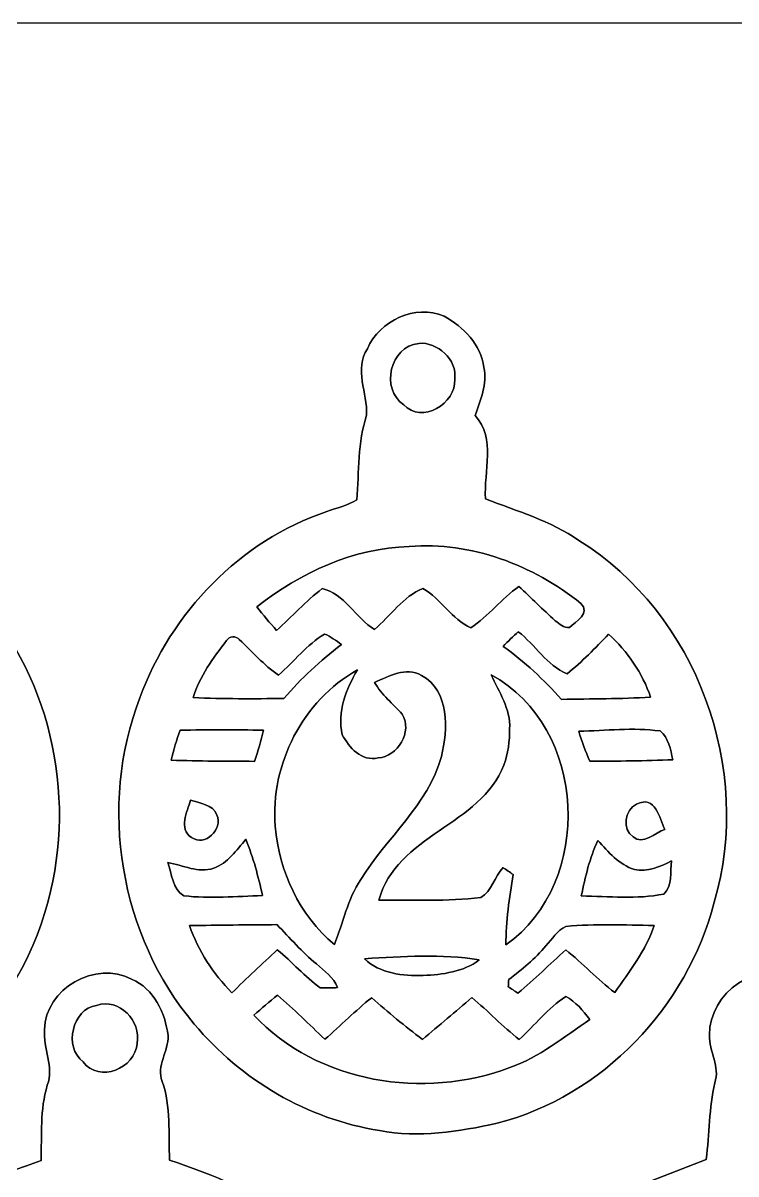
# Model space of a CAD drawing. Header units: centimetres. Extents: x -16.8 to 16.8, y -16.7 to 16.7.
# Drawn here: x -5.4 to 3.49, y 2.31 to 16.67 of the extents above; entities that cross this region are included whole.
import ezdxf

# ---------------------------------------------------------------- set-up
doc = ezdxf.new("R2010")
doc.units = ezdxf.units.CM
doc.header["$MEASUREMENT"] = 0
doc.layers.add('Layer 1', color=7, linetype='Continuous')

msp = doc.modelspace()

# ---------------------------------------------------------------- linework, layer by layer
at = {"layer": 'Layer 1', "color": 7}
for points, knots in [([(-16.77458, 16.66875), (-16.77458, 16.66875), (16.77458, 16.66875), (16.77458, 16.66875), (16.77458, 16.66875), (16.77458, 16.66875), (16.77458, -16.66875), (16.77458, -16.66875), (16.77458, -16.66875), (16.77458, -16.66875), (-16.77458, -16.66875), (-16.77458, -16.66875), (-16.77458, -16.66875), (-16.77458, -16.66875), (-16.77458, 16.66875), (-16.77458, 16.66875), (-16.77458, 16.66875), (-16.77458, 16.66875), (-16.77458, 16.66875), (-16.77458, 16.66875)], [0, 0, 0, 0, 0.16666667, 0.16666667, 0.16666667, 0.16666667, 0.33333333, 0.33333333, 0.33333333, 0.33333333, 0.5, 0.5, 0.5, 0.5, 0.66666667, 0.66666667, 0.66666667, 0.66666667, 1, 1, 1, 1]), ([(-9.46997, 12.50174), (-9.58956, 12.22657), (-9.32815, 11.92354), (-9.46644, 11.65437), (-9.46644, 11.65437), (-9.60473, 11.35839), (-9.52218, 11.01831), (-9.54864, 10.70434), (-9.54864, 10.70434), (-10.10885, 10.5156), (-10.68458, 10.30111), (-11.11885, 9.88342), (-11.11885, 9.88342), (-12.03149, 9.09955), (-12.57723, 7.89164), (-12.50633, 6.68443), (-12.50633, 6.68443), (-12.50562, 5.72594), (-12.12991, 4.77802), (-11.48997, 4.06753), (-11.48997, 4.06753), (-10.67576, 3.14607), (-9.38283, 2.6356), (-8.16116, 2.86491), (-8.16116, 2.86491), (-6.63787, 3.07763), (-5.38692, 4.35434), (-5.05813, 5.83494), (-5.05813, 5.83494), (-4.73322, 7.1942), (-5.1241, 8.72278), (-6.14433, 9.69539), (-6.14433, 9.69539), (-6.62305, 10.1981), (-7.26158, 10.50502), (-7.91563, 10.70857), (-7.91563, 10.70857), (-7.94597, 11.06064), (-7.82638, 11.48009), (-8.0839, 11.76796), (-8.0839, 11.76796), (-8.00629, 11.96305), (-7.91986, 12.16942), (-7.97454, 12.38462), (-7.97454, 12.38462), (-8.02428, 12.75503), (-8.37953, 13.08982), (-8.76547, 13.03479), (-8.76547, 13.03479), (-9.09038, 13.05384), (-9.3726, 12.79737), (-9.46997, 12.50174), (-9.46997, 12.50174), (-9.46997, 12.50174), (-9.46997, 12.50174), (-9.46997, 12.50174)], [0, 0, 0, 0, 0.06666667, 0.06666667, 0.06666667, 0.06666667, 0.13333333, 0.13333333, 0.13333333, 0.13333333, 0.2, 0.2, 0.2, 0.2, 0.26666667, 0.26666667, 0.26666667, 0.26666667, 0.33333333, 0.33333333, 0.33333333, 0.33333333, 0.4, 0.4, 0.4, 0.4, 0.46666667, 0.46666667, 0.46666667, 0.46666667, 0.53333333, 0.53333333, 0.53333333, 0.53333333, 0.6, 0.6, 0.6, 0.6, 0.66666667, 0.66666667, 0.66666667, 0.66666667, 0.73333333, 0.73333333, 0.73333333, 0.73333333, 0.8, 0.8, 0.8, 0.8, 0.86666667, 0.86666667, 0.86666667, 0.86666667, 1, 1, 1, 1]), ([(-1.10455, 12.6051), (-1.27212, 12.35322), (-1.10173, 12.05195), (-1.11337, 11.77713), (-1.11337, 11.77713), (-1.22661, 11.43706), (-1.20685, 11.07334), (-1.23578, 10.72056), (-1.23578, 10.72056), (-1.35114, 10.64966), (-1.48555, 10.62108), (-1.61114, 10.57416), (-1.61114, 10.57416), (-2.69169, 10.21115), (-3.55388, 9.31157), (-3.9437, 8.24865), (-3.9437, 8.24865), (-4.46193, 6.90069), (-4.19664, 5.28461), (-3.2639, 4.17971), (-3.2639, 4.17971), (-2.68111, 3.48403), (-1.85279, 2.99014), (-0.95179, 2.85256), (-0.95179, 2.85256), (-0.46496, 2.75484), (0.03669, 2.83916), (0.51541, 2.94217), (0.51541, 2.94217), (1.82986, 3.28224), (2.88713, 4.39173), (3.22263, 5.69948), (3.22263, 5.69948), (3.7144, 7.35436), (3.00849, 9.29887), (1.53564, 10.21397), (1.53564, 10.21397), (1.18145, 10.4588), (0.76553, 10.57839), (0.36901, 10.73221), (0.36901, 10.73221), (0.34713, 11.07581), (0.50236, 11.48644), (0.23989, 11.77149), (0.23989, 11.77149), (0.30762, 11.96164), (0.39299, 12.1666), (0.34854, 12.37086), (0.34854, 12.37086), (0.31538, 12.65626), (0.09349, 12.87956), (-0.14781, 13.01009), (-0.14781, 13.01009), (-0.50588, 13.16919), (-0.95109, 12.95224), (-1.10455, 12.6051), (-1.10455, 12.6051), (-1.10455, 12.6051), (-1.10455, 12.6051), (-1.10455, 12.6051)], [0, 0, 0, 0, 0.0625, 0.0625, 0.0625, 0.0625, 0.125, 0.125, 0.125, 0.125, 0.1875, 0.1875, 0.1875, 0.1875, 0.25, 0.25, 0.25, 0.25, 0.3125, 0.3125, 0.3125, 0.3125, 0.375, 0.375, 0.375, 0.375, 0.4375, 0.4375, 0.4375, 0.4375, 0.5, 0.5, 0.5, 0.5, 0.5625, 0.5625, 0.5625, 0.5625, 0.625, 0.625, 0.625, 0.625, 0.6875, 0.6875, 0.6875, 0.6875, 0.75, 0.75, 0.75, 0.75, 0.8125, 0.8125, 0.8125, 0.8125, 0.875, 0.875, 0.875, 0.875, 1, 1, 1, 1]), ([(-0.4639, 12.67178), (-0.23178, 12.69294), (0.02152, 12.46964), (-0.01446, 12.22234), (-0.01446, 12.22234), (0.00776, 11.92424), (-0.42757, 11.66001), (-0.65088, 11.90731), (-0.65088, 11.90731), (-0.94544, 12.10592), (-0.82303, 12.63368), (-0.4639, 12.67178)], [0, 0, 0, 0, 0.25, 0.25, 0.25, 0.25, 0.5, 0.5, 0.5, 0.5, 1, 1, 1, 1]), ([(-2.48356, 9.38565), (-1.93675, 9.80969), (-1.28411, 10.12049), (-0.58138, 10.13777), (-0.58138, 10.13777), (0.19368, 10.19986), (0.96167, 9.90671), (1.56104, 9.42728), (1.56104, 9.42728), (1.68557, 9.31122), (1.50001, 9.19903), (1.41711, 9.12777), (1.41711, 9.12777), (1.34585, 9.11437), (1.29222, 9.17363), (1.24072, 9.21173), (1.24072, 9.21173), (1.08444, 9.34932), (0.94015, 9.49925), (0.78634, 9.63895), (0.78634, 9.63895), (0.57044, 9.48514), (0.40464, 9.271), (0.18697, 9.12177), (0.18697, 9.12177), (-0.05221, 9.23184), (-0.18556, 9.48372), (-0.41134, 9.61355), (-0.41134, 9.61355), (-0.6604, 9.51724), (-0.81633, 9.26924), (-1.016, 9.10167), (-1.016, 9.10167), (-1.24883, 9.24631), (-1.39136, 9.55357), (-1.66934, 9.61249), (-1.66934, 9.61249), (-1.87325, 9.4555), (-2.04541, 9.26218), (-2.23696, 9.09073), (-2.23696, 9.09073), (-2.32128, 9.18774), (-2.4063, 9.28335), (-2.48356, 9.38565)], [0, 0, 0, 0, 0.08333333, 0.08333333, 0.08333333, 0.08333333, 0.16666667, 0.16666667, 0.16666667, 0.16666667, 0.25, 0.25, 0.25, 0.25, 0.33333333, 0.33333333, 0.33333333, 0.33333333, 0.41666667, 0.41666667, 0.41666667, 0.41666667, 0.5, 0.5, 0.5, 0.5, 0.58333333, 0.58333333, 0.58333333, 0.58333333, 0.66666667, 0.66666667, 0.66666667, 0.66666667, 0.75, 0.75, 0.75, 0.75, 0.83333333, 0.83333333, 0.83333333, 0.83333333, 1, 1, 1, 1]), ([(-2.21368, 8.53369), (-2.01789, 8.69879), (-1.85949, 8.91434), (-1.63795, 9.04628), (-1.63795, 9.04628), (-1.55998, 9.01665), (-1.49543, 8.96232), (-1.42804, 8.91434), (-1.42804, 8.91434), (-1.68769, 8.71255), (-1.93358, 8.49383), (-2.1463, 8.2423), (-2.1463, 8.2423), (-2.52342, 8.23666), (-2.90089, 8.2363), (-3.27766, 8.25288), (-3.27766, 8.25288), (-3.1937, 8.51676), (-3.0293, 8.74854), (-2.86032, 8.96408), (-2.86032, 8.96408), (-2.82363, 9.02229), (-2.74779, 9.02617), (-2.70193, 8.97608), (-2.70193, 8.97608), (-2.54071, 8.82721), (-2.39642, 8.65858), (-2.21368, 8.53369)], [0, 0, 0, 0, 0.125, 0.125, 0.125, 0.125, 0.25, 0.25, 0.25, 0.25, 0.375, 0.375, 0.375, 0.375, 0.5, 0.5, 0.5, 0.5, 0.625, 0.625, 0.625, 0.625, 0.75, 0.75, 0.75, 0.75, 1, 1, 1, 1]), ([(0.58984, 8.89141), (0.64982, 8.95562), (0.71367, 9.01629), (0.77893, 9.07486), (0.77893, 9.07486), (0.98884, 8.91258), (1.13594, 8.65258), (1.38712, 8.55098), (1.38712, 8.55098), (1.5748, 8.69844), (1.74025, 8.87201), (1.90606, 9.04346), (1.90606, 9.04346), (2.13995, 8.83038), (2.32904, 8.55733), (2.42993, 8.25641), (2.42993, 8.25641), (2.05916, 8.23877), (1.68839, 8.2356), (1.31798, 8.23101), (1.31798, 8.23101), (1.09855, 8.47584), (0.85725, 8.70021), (0.58984, 8.89141)], [0, 0, 0, 0, 0.14285714, 0.14285714, 0.14285714, 0.14285714, 0.28571429, 0.28571429, 0.28571429, 0.28571429, 0.42857143, 0.42857143, 0.42857143, 0.42857143, 0.57142857, 0.57142857, 0.57142857, 0.57142857, 0.71428571, 0.71428571, 0.71428571, 0.71428571, 1, 1, 1, 1]), ([(-1.22837, 8.5979), (-1.37019, 8.35695), (-1.48308, 8.07473), (-1.41781, 7.78933), (-1.41781, 7.78933), (-1.33209, 7.62811), (-1.17757, 7.45525), (-0.97049, 7.49935), (-0.97049, 7.49935), (-0.7239, 7.51769), (-0.53869, 7.82743), (-0.66816, 8.0451), (-0.66816, 8.0451), (-0.78599, 8.17598), (-0.92745, 8.2871), (-1.01494, 8.44303), (-1.01494, 8.44303), (-0.83432, 8.51676), (-0.62301, 8.64306), (-0.42898, 8.53052), (-0.42898, 8.53052), (-0.07303, 8.33226), (-0.10231, 7.85848), (-0.17886, 7.5184), (-0.17886, 7.5184), (-0.3489, 6.91056), (-0.86607, 6.50416), (-1.18604, 5.98241), (-1.18604, 5.98241), (-1.35184, 5.73687), (-1.40547, 5.4423), (-1.51624, 5.17313), (-1.51624, 5.17313), (-1.95404, 5.53861), (-2.20733, 6.08365), (-2.25284, 6.64774), (-2.25284, 6.64774), (-2.31563, 7.42068), (-1.90994, 8.21866), (-1.22837, 8.5979)], [0, 0, 0, 0, 0.09090909, 0.09090909, 0.09090909, 0.09090909, 0.18181818, 0.18181818, 0.18181818, 0.18181818, 0.27272727, 0.27272727, 0.27272727, 0.27272727, 0.36363636, 0.36363636, 0.36363636, 0.36363636, 0.45454545, 0.45454545, 0.45454545, 0.45454545, 0.54545455, 0.54545455, 0.54545455, 0.54545455, 0.63636364, 0.63636364, 0.63636364, 0.63636364, 0.72727273, 0.72727273, 0.72727273, 0.72727273, 0.81818182, 0.81818182, 0.81818182, 0.81818182, 1, 1, 1, 1]), ([(0.44097, 8.53757), (1.64112, 7.88529), (1.72791, 5.95136), (0.62477, 5.16643), (0.62477, 5.16643), (0.62195, 5.46171), (0.66851, 5.75416), (0.71614, 6.04485), (0.71614, 6.04485), (0.67345, 6.07413), (0.63041, 6.10376), (0.58843, 6.13304), (0.58843, 6.13304), (0.48507, 6.01698), (0.44909, 5.84059), (0.3115, 5.7591), (0.3115, 5.7591), (-0.10866, 5.709), (-0.53587, 5.72841), (-0.9592, 5.72735), (-0.9592, 5.72735), (-0.74613, 6.53344), (0.30692, 6.65939), (0.60043, 7.41116), (0.60043, 7.41116), (0.6477, 7.5565), (0.67486, 7.71137), (0.67098, 7.86447), (0.67098, 7.86447), (0.68545, 8.11389), (0.53587, 8.31991), (0.44097, 8.53757)], [0, 0, 0, 0, 0.11111111, 0.11111111, 0.11111111, 0.11111111, 0.22222222, 0.22222222, 0.22222222, 0.22222222, 0.33333333, 0.33333333, 0.33333333, 0.33333333, 0.44444444, 0.44444444, 0.44444444, 0.44444444, 0.55555556, 0.55555556, 0.55555556, 0.55555556, 0.66666667, 0.66666667, 0.66666667, 0.66666667, 0.77777778, 0.77777778, 0.77777778, 0.77777778, 1, 1, 1, 1]), ([(-3.43923, 7.84789), (-3.09351, 7.84966), (-2.74743, 7.85072), (-2.40136, 7.84719), (-2.40136, 7.84719), (-2.43064, 7.7156), (-2.46627, 7.58507), (-2.51248, 7.45772), (-2.51248, 7.45772), (-2.85856, 7.46054), (-3.20463, 7.45808), (-3.55036, 7.47254), (-3.55036, 7.47254), (-3.52425, 7.6006), (-3.48439, 7.72548), (-3.43923, 7.84789)], [0, 0, 0, 0, 0.2, 0.2, 0.2, 0.2, 0.4, 0.4, 0.4, 0.4, 0.6, 0.6, 0.6, 0.6, 1, 1, 1, 1]), ([(1.53247, 7.83308), (1.86937, 7.83943), (2.21192, 7.88176), (2.54706, 7.83661), (2.54706, 7.83661), (2.65818, 7.753), (2.67476, 7.60271), (2.70792, 7.47748), (2.70792, 7.47748), (2.36255, 7.46301), (2.01683, 7.46054), (1.67111, 7.45949), (1.67111, 7.45949), (1.61925, 7.5819), (1.57162, 7.70608), (1.53247, 7.83308)], [0, 0, 0, 0, 0.2, 0.2, 0.2, 0.2, 0.4, 0.4, 0.4, 0.4, 0.6, 0.6, 0.6, 0.6, 1, 1, 1, 1]), ([(2.2539, 6.92221), (2.49449, 7.04497), (2.54035, 6.7437), (2.60703, 6.60647), (2.60703, 6.60647), (2.48497, 6.57437), (2.33539, 6.40397), (2.21086, 6.51404), (2.21086, 6.51404), (2.07292, 6.61141), (2.10502, 6.85165), (2.2539, 6.92221)], [0, 0, 0, 0, 0.25, 0.25, 0.25, 0.25, 0.5, 0.5, 0.5, 0.5, 1, 1, 1, 1]), ([(-3.30976, 6.97442), (-3.20181, 6.93561), (-3.02824, 6.91974), (-2.98062, 6.78815), (-2.98062, 6.78815), (-2.90266, 6.61423), (-3.13196, 6.38316), (-3.29812, 6.50875), (-3.29812, 6.50875), (-3.46534, 6.61599), (-3.35139, 6.82625), (-3.30976, 6.97442)], [0, 0, 0, 0, 0.25, 0.25, 0.25, 0.25, 0.5, 0.5, 0.5, 0.5, 1, 1, 1, 1]), ([(-3.02119, 6.12528), (-2.8448, 6.18666), (-2.7372, 6.35), (-2.62043, 6.48511), (-2.62043, 6.48511), (-2.52765, 6.25863), (-2.46556, 6.02086), (-2.41229, 5.78203), (-2.41229, 5.78203), (-2.73897, 5.77497), (-3.06952, 5.74181), (-3.39443, 5.78062), (-3.39443, 5.78062), (-3.53907, 5.85964), (-3.54154, 6.05614), (-3.5941, 6.19548), (-3.5941, 6.19548), (-3.40501, 6.16373), (-3.21275, 6.05578), (-3.02119, 6.12528)], [0, 0, 0, 0, 0.16666667, 0.16666667, 0.16666667, 0.16666667, 0.33333333, 0.33333333, 0.33333333, 0.33333333, 0.5, 0.5, 0.5, 0.5, 0.66666667, 0.66666667, 0.66666667, 0.66666667, 1, 1, 1, 1]), ([(1.56527, 5.77815), (1.61502, 6.01416), (1.66829, 6.25263), (1.7713, 6.47206), (1.7713, 6.47206), (1.899, 6.32566), (2.03764, 6.17185), (2.22709, 6.10658), (2.22709, 6.10658), (2.39148, 6.07413), (2.54706, 6.14398), (2.68993, 6.21489), (2.68993, 6.21489), (2.66947, 6.08542), (2.70581, 5.89809), (2.59397, 5.80178), (2.59397, 5.80178), (2.25778, 5.73334), (1.90676, 5.77427), (1.56527, 5.77815)], [0, 0, 0, 0, 0.16666667, 0.16666667, 0.16666667, 0.16666667, 0.33333333, 0.33333333, 0.33333333, 0.33333333, 0.5, 0.5, 0.5, 0.5, 0.66666667, 0.66666667, 0.66666667, 0.66666667, 1, 1, 1, 1]), ([(-3.32317, 5.40773), (-2.96051, 5.41514), (-2.59715, 5.41655), (-2.23414, 5.42043), (-2.23414, 5.42043), (-2.07045, 5.25568), (-1.92052, 5.07647), (-1.73884, 4.93042), (-1.73884, 4.93042), (-1.6383, 4.84611), (-1.52506, 4.7625), (-1.47743, 4.63409), (-1.47743, 4.63409), (-1.53106, 4.63303), (-1.63865, 4.63127), (-1.69228, 4.63021), (-1.69228, 4.63021), (-1.88454, 4.77344), (-2.04435, 4.95335), (-2.22779, 5.10681), (-2.22779, 5.10681), (-2.4197, 4.93113), (-2.60703, 4.75015), (-2.79506, 4.57024), (-2.79506, 4.57024), (-3.02613, 4.80836), (-3.21592, 5.09235), (-3.32317, 5.40773)], [0, 0, 0, 0, 0.125, 0.125, 0.125, 0.125, 0.25, 0.25, 0.25, 0.25, 0.375, 0.375, 0.375, 0.375, 0.5, 0.5, 0.5, 0.5, 0.625, 0.625, 0.625, 0.625, 0.75, 0.75, 0.75, 0.75, 1, 1, 1, 1]), ([(1.37266, 5.3975), (1.73849, 5.43384), (2.10679, 5.41549), (2.47368, 5.41055), (2.47368, 5.41055), (2.37067, 5.10011), (2.16782, 4.83764), (1.98296, 4.57235), (1.98296, 4.57235), (1.76565, 4.73463), (1.58538, 4.93924), (1.3716, 5.1054), (1.3716, 5.1054), (1.17263, 4.92548), (0.97896, 4.73957), (0.7747, 4.5653), (0.7747, 4.5653), (0.73448, 4.59211), (0.69391, 4.61892), (0.65405, 4.64538), (0.65405, 4.64538), (0.65511, 4.6676), (0.65758, 4.71205), (0.65899, 4.73428), (0.65899, 4.73428), (0.82479, 4.86163), (0.98989, 4.99251), (1.12254, 5.15549), (1.12254, 5.15549), (1.20121, 5.24016), (1.26436, 5.34811), (1.37266, 5.3975)], [0, 0, 0, 0, 0.11111111, 0.11111111, 0.11111111, 0.11111111, 0.22222222, 0.22222222, 0.22222222, 0.22222222, 0.33333333, 0.33333333, 0.33333333, 0.33333333, 0.44444444, 0.44444444, 0.44444444, 0.44444444, 0.55555556, 0.55555556, 0.55555556, 0.55555556, 0.66666667, 0.66666667, 0.66666667, 0.66666667, 0.77777778, 0.77777778, 0.77777778, 0.77777778, 1, 1, 1, 1]), ([(-1.13947, 4.99463), (-0.66358, 5.0232), (-0.18098, 5.05919), (0.2921, 4.98016), (0.2921, 4.98016), (0.09419, 4.83023), (-0.16651, 4.79743), (-0.40675, 4.78543), (-0.40675, 4.78543), (-0.66111, 4.77943), (-0.94791, 4.80977), (-1.13947, 4.99463)], [0, 0, 0, 0, 0.25, 0.25, 0.25, 0.25, 0.5, 0.5, 0.5, 0.5, 1, 1, 1, 1]), ([(-5.1308, 4.11021), (-5.15549, 3.8795), (-5.00839, 3.64278), (-5.09764, 3.41736), (-5.09764, 3.41736), (-5.19042, 3.11397), (-5.16396, 2.79224), (-5.1756, 2.47932), (-5.1756, 2.47932), (-5.4169, 2.37949), (-5.67231, 2.31563), (-5.90868, 2.2031), (-5.90868, 2.2031), (-7.31943, 1.56245), (-8.22607, 0.00529), (-8.15834, -1.53353), (-8.15834, -1.53353), (-8.14317, -2.78941), (-7.50746, -4.02661), (-6.47488, -4.74662), (-6.47488, -4.74662), (-5.36822, -5.55731), (-3.78531, -5.64444), (-2.60103, -4.94841), (-2.60103, -4.94841), (-1.16769, -4.17618), (-0.37148, -2.43699), (-0.63359, -0.84349), (-0.63359, -0.84349), (-0.75212, 0.14499), (-1.28094, 1.06221), (-2.04047, 1.69792), (-2.04047, 1.69792), (-2.47544, 2.08809), (-3.0286, 2.29835), (-3.57258, 2.48391), (-3.57258, 2.48391), (-3.58704, 2.81023), (-3.55247, 3.15066), (-3.66324, 3.46393), (-3.66324, 3.46393), (-3.74333, 3.65619), (-3.58211, 3.84246), (-3.58987, 4.03613), (-3.58987, 4.03613), (-3.6262, 4.32082), (-3.76696, 4.62139), (-4.04566, 4.73922), (-4.04566, 4.73922), (-4.49086, 4.97769), (-5.12692, 4.62598), (-5.1308, 4.11021), (-5.1308, 4.11021), (-5.1308, 4.11021), (-5.1308, 4.11021), (-5.1308, 4.11021)], [0, 0, 0, 0, 0.06666667, 0.06666667, 0.06666667, 0.06666667, 0.13333333, 0.13333333, 0.13333333, 0.13333333, 0.2, 0.2, 0.2, 0.2, 0.26666667, 0.26666667, 0.26666667, 0.26666667, 0.33333333, 0.33333333, 0.33333333, 0.33333333, 0.4, 0.4, 0.4, 0.4, 0.46666667, 0.46666667, 0.46666667, 0.46666667, 0.53333333, 0.53333333, 0.53333333, 0.53333333, 0.6, 0.6, 0.6, 0.6, 0.66666667, 0.66666667, 0.66666667, 0.66666667, 0.73333333, 0.73333333, 0.73333333, 0.73333333, 0.8, 0.8, 0.8, 0.8, 0.86666667, 0.86666667, 0.86666667, 0.86666667, 1, 1, 1, 1]), ([(3.16512, 4.04072), (3.15701, 3.83963), (3.30129, 3.64525), (3.23039, 3.44558), (3.23039, 3.44558), (3.15383, 3.13337), (3.17041, 2.80741), (3.12103, 2.49132), (3.12103, 2.49132), (2.72838, 2.32728), (2.30787, 2.21051), (1.95897, 1.95651), (1.95897, 1.95651), (1.26471, 1.52118), (0.74189, 0.84349), (0.44132, 0.08573), (0.44132, 0.08573), (-0.00917, -1.03082), (0.08079, -2.34809), (0.65511, -3.40325), (0.65511, -3.40325), (1.23578, -4.49897), (2.37807, -5.28955), (3.61738, -5.40738), (3.61738, -5.40738), (4.22134, -5.44901), (4.83588, -5.35305), (5.3915, -5.11034), (5.3915, -5.11034), (6.74123, -4.52155), (7.67574, -3.10868), (7.72019, -1.64148), (7.72019, -1.64148), (7.80979, -0.21555), (7.09507, 1.23896), (5.8741, 1.99355), (5.8741, 1.99355), (5.52803, 2.21933), (5.13397, 2.34774), (4.74768, 2.48532), (4.74768, 2.48532), (4.71487, 2.83563), (4.84646, 3.25896), (4.58717, 3.54436), (4.58717, 3.54436), (4.82071, 3.95323), (4.71382, 4.54942), (4.25768, 4.75474), (4.25768, 4.75474), (3.76767, 4.99498), (3.15666, 4.57518), (3.16512, 4.04072), (3.16512, 4.04072), (3.16512, 4.04072), (3.16512, 4.04072), (3.16512, 4.04072)], [0, 0, 0, 0, 0.06666667, 0.06666667, 0.06666667, 0.06666667, 0.13333333, 0.13333333, 0.13333333, 0.13333333, 0.2, 0.2, 0.2, 0.2, 0.26666667, 0.26666667, 0.26666667, 0.26666667, 0.33333333, 0.33333333, 0.33333333, 0.33333333, 0.4, 0.4, 0.4, 0.4, 0.46666667, 0.46666667, 0.46666667, 0.46666667, 0.53333333, 0.53333333, 0.53333333, 0.53333333, 0.6, 0.6, 0.6, 0.6, 0.66666667, 0.66666667, 0.66666667, 0.66666667, 0.73333333, 0.73333333, 0.73333333, 0.73333333, 0.8, 0.8, 0.8, 0.8, 0.86666667, 0.86666667, 0.86666667, 0.86666667, 1, 1, 1, 1]), ([(-4.4831, 4.4136), (-4.19841, 4.51167), (-3.92148, 4.21746), (-3.97792, 3.93806), (-3.97792, 3.93806), (-3.99803, 3.62761), (-4.45064, 3.43817), (-4.65102, 3.70981), (-4.65102, 3.70981), (-4.89514, 3.89326), (-4.78684, 4.36739), (-4.4831, 4.4136)], [0, 0, 0, 0, 0.25, 0.25, 0.25, 0.25, 0.5, 0.5, 0.5, 0.5, 1, 1, 1, 1]), ([(-2.22709, 4.5406), (-2.02212, 4.36633), (-1.82986, 4.17795), (-1.63654, 3.99027), (-1.63654, 3.99027), (-1.43545, 4.15678), (-1.25554, 4.34799), (-1.04987, 4.50921), (-1.04987, 4.50921), (-0.84561, 4.32788), (-0.63571, 4.15184), (-0.41557, 3.98886), (-0.41557, 3.98886), (-0.21026, 4.16243), (-0.00459, 4.33529), (0.19967, 4.50991), (0.19967, 4.50991), (0.40217, 4.34269), (0.58279, 4.14973), (0.79022, 3.9878), (0.79022, 3.9878), (0.98354, 4.16525), (1.149, 4.37903), (1.37089, 4.52296), (1.37089, 4.52296), (1.49684, 4.46123), (1.58574, 4.34552), (1.67181, 4.23757), (1.67181, 4.23757), (1.35255, 4.01814), (1.04175, 3.76943), (0.67345, 3.63608), (0.67345, 3.63608), (-0.39582, 3.23321), (-1.72579, 3.4417), (-2.5213, 4.29225), (-2.5213, 4.29225), (-2.42323, 4.37515), (-2.32481, 4.4577), (-2.22709, 4.5406)], [0, 0, 0, 0, 0.09090909, 0.09090909, 0.09090909, 0.09090909, 0.18181818, 0.18181818, 0.18181818, 0.18181818, 0.27272727, 0.27272727, 0.27272727, 0.27272727, 0.36363636, 0.36363636, 0.36363636, 0.36363636, 0.45454545, 0.45454545, 0.45454545, 0.45454545, 0.54545455, 0.54545455, 0.54545455, 0.54545455, 0.63636364, 0.63636364, 0.63636364, 0.63636364, 0.72727273, 0.72727273, 0.72727273, 0.72727273, 0.81818182, 0.81818182, 0.81818182, 0.81818182, 1, 1, 1, 1])]:
    msp.add_open_spline(points, degree=3, knots=knots, dxfattribs=at)
at = {"layer": 'Layer 1', "color": 250}
for points, knots in [([(-9.46997, 12.50174), (-9.3726, 12.79737), (-9.09038, 13.05384), (-8.76547, 13.03479), (-8.76547, 13.03479), (-8.37953, 13.08982), (-8.02428, 12.75503), (-7.97454, 12.38462), (-7.97454, 12.38462), (-7.91986, 12.16942), (-8.00629, 11.96305), (-8.0839, 11.76796), (-8.0839, 11.76796), (-7.82638, 11.48009), (-7.94597, 11.06064), (-7.91563, 10.70857), (-7.91563, 10.70857), (-7.26158, 10.50502), (-6.62305, 10.1981), (-6.14433, 9.69539), (-6.14433, 9.69539), (-5.1241, 8.72278), (-4.73322, 7.1942), (-5.05813, 5.83494), (-5.05813, 5.83494), (-5.38692, 4.35434), (-6.63787, 3.07763), (-8.16116, 2.86491), (-8.16116, 2.86491), (-9.38283, 2.6356), (-10.67576, 3.14607), (-11.48997, 4.06753), (-11.48997, 4.06753), (-12.12991, 4.77802), (-12.50562, 5.72594), (-12.50633, 6.68443), (-12.50633, 6.68443), (-12.57723, 7.89164), (-12.03149, 9.09955), (-11.11885, 9.88342), (-11.11885, 9.88342), (-10.68458, 10.30111), (-10.10885, 10.5156), (-9.54864, 10.70434), (-9.54864, 10.70434), (-9.52218, 11.01831), (-9.60473, 11.35839), (-9.46644, 11.65437), (-9.46644, 11.65437), (-9.32815, 11.92354), (-9.58956, 12.22657), (-9.46997, 12.50174), (-9.46997, 12.50174), (-9.46997, 12.50174), (-9.46997, 12.50174), (-9.46997, 12.50174)], [0, 0, 0, 0, 0.06666667, 0.06666667, 0.06666667, 0.06666667, 0.13333333, 0.13333333, 0.13333333, 0.13333333, 0.2, 0.2, 0.2, 0.2, 0.26666667, 0.26666667, 0.26666667, 0.26666667, 0.33333333, 0.33333333, 0.33333333, 0.33333333, 0.4, 0.4, 0.4, 0.4, 0.46666667, 0.46666667, 0.46666667, 0.46666667, 0.53333333, 0.53333333, 0.53333333, 0.53333333, 0.6, 0.6, 0.6, 0.6, 0.66666667, 0.66666667, 0.66666667, 0.66666667, 0.73333333, 0.73333333, 0.73333333, 0.73333333, 0.8, 0.8, 0.8, 0.8, 0.86666667, 0.86666667, 0.86666667, 0.86666667, 1, 1, 1, 1]), ([(-1.10455, 12.6051), (-0.95109, 12.95224), (-0.50588, 13.16919), (-0.14781, 13.01009), (-0.14781, 13.01009), (0.09349, 12.87956), (0.31538, 12.65626), (0.34854, 12.37086), (0.34854, 12.37086), (0.39299, 12.1666), (0.30762, 11.96164), (0.23989, 11.77149), (0.23989, 11.77149), (0.50236, 11.48644), (0.34713, 11.07581), (0.36901, 10.73221), (0.36901, 10.73221), (0.76553, 10.57839), (1.18145, 10.4588), (1.53564, 10.21397), (1.53564, 10.21397), (3.00849, 9.29887), (3.7144, 7.35436), (3.22263, 5.69948), (3.22263, 5.69948), (2.88713, 4.39173), (1.82986, 3.28224), (0.51541, 2.94217), (0.51541, 2.94217), (0.03669, 2.83916), (-0.46496, 2.75484), (-0.95179, 2.85256), (-0.95179, 2.85256), (-1.85279, 2.99014), (-2.68111, 3.48403), (-3.2639, 4.17971), (-3.2639, 4.17971), (-4.19664, 5.28461), (-4.46193, 6.90069), (-3.9437, 8.24865), (-3.9437, 8.24865), (-3.55388, 9.31157), (-2.69169, 10.21115), (-1.61114, 10.57416), (-1.61114, 10.57416), (-1.48555, 10.62108), (-1.35114, 10.64966), (-1.23578, 10.72056), (-1.23578, 10.72056), (-1.20685, 11.07334), (-1.22661, 11.43706), (-1.11337, 11.77713), (-1.11337, 11.77713), (-1.10173, 12.05195), (-1.27212, 12.35322), (-1.10455, 12.6051), (-1.10455, 12.6051), (-1.10455, 12.6051), (-1.10455, 12.6051), (-1.10455, 12.6051)], [0, 0, 0, 0, 0.0625, 0.0625, 0.0625, 0.0625, 0.125, 0.125, 0.125, 0.125, 0.1875, 0.1875, 0.1875, 0.1875, 0.25, 0.25, 0.25, 0.25, 0.3125, 0.3125, 0.3125, 0.3125, 0.375, 0.375, 0.375, 0.375, 0.4375, 0.4375, 0.4375, 0.4375, 0.5, 0.5, 0.5, 0.5, 0.5625, 0.5625, 0.5625, 0.5625, 0.625, 0.625, 0.625, 0.625, 0.6875, 0.6875, 0.6875, 0.6875, 0.75, 0.75, 0.75, 0.75, 0.8125, 0.8125, 0.8125, 0.8125, 0.875, 0.875, 0.875, 0.875, 1, 1, 1, 1]), ([(-0.4639, 12.67178), (-0.82303, 12.63368), (-0.94544, 12.10592), (-0.65088, 11.90731), (-0.65088, 11.90731), (-0.42757, 11.66001), (0.00776, 11.92424), (-0.01446, 12.22234), (-0.01446, 12.22234), (0.02152, 12.46964), (-0.23178, 12.69294), (-0.4639, 12.67178), (-0.4639, 12.67178), (-0.4639, 12.67178), (-0.4639, 12.67178), (-0.4639, 12.67178)], [0, 0, 0, 0, 0.2, 0.2, 0.2, 0.2, 0.4, 0.4, 0.4, 0.4, 0.6, 0.6, 0.6, 0.6, 1, 1, 1, 1]), ([(-2.48356, 9.38565), (-2.4063, 9.28335), (-2.32128, 9.18774), (-2.23696, 9.09073), (-2.23696, 9.09073), (-2.04541, 9.26218), (-1.87325, 9.4555), (-1.66934, 9.61249), (-1.66934, 9.61249), (-1.39136, 9.55357), (-1.24883, 9.24631), (-1.016, 9.10167), (-1.016, 9.10167), (-0.81633, 9.26924), (-0.6604, 9.51724), (-0.41134, 9.61355), (-0.41134, 9.61355), (-0.18556, 9.48372), (-0.05221, 9.23184), (0.18697, 9.12177), (0.18697, 9.12177), (0.40464, 9.271), (0.57044, 9.48514), (0.78634, 9.63895), (0.78634, 9.63895), (0.94015, 9.49925), (1.08444, 9.34932), (1.24072, 9.21173), (1.24072, 9.21173), (1.29222, 9.17363), (1.34585, 9.11437), (1.41711, 9.12777), (1.41711, 9.12777), (1.50001, 9.19903), (1.68557, 9.31122), (1.56104, 9.42728), (1.56104, 9.42728), (0.96167, 9.90671), (0.19368, 10.19986), (-0.58138, 10.13777), (-0.58138, 10.13777), (-1.28411, 10.12049), (-1.93675, 9.80969), (-2.48356, 9.38565), (-2.48356, 9.38565), (-2.48356, 9.38565), (-2.48356, 9.38565), (-2.48356, 9.38565)], [0, 0, 0, 0, 0.07692308, 0.07692308, 0.07692308, 0.07692308, 0.15384615, 0.15384615, 0.15384615, 0.15384615, 0.23076923, 0.23076923, 0.23076923, 0.23076923, 0.30769231, 0.30769231, 0.30769231, 0.30769231, 0.38461538, 0.38461538, 0.38461538, 0.38461538, 0.46153846, 0.46153846, 0.46153846, 0.46153846, 0.53846154, 0.53846154, 0.53846154, 0.53846154, 0.61538462, 0.61538462, 0.61538462, 0.61538462, 0.69230769, 0.69230769, 0.69230769, 0.69230769, 0.76923077, 0.76923077, 0.76923077, 0.76923077, 0.84615385, 0.84615385, 0.84615385, 0.84615385, 1, 1, 1, 1]), ([(-2.21368, 8.53369), (-2.39642, 8.65858), (-2.54071, 8.82721), (-2.70193, 8.97608), (-2.70193, 8.97608), (-2.74779, 9.02617), (-2.82363, 9.02229), (-2.86032, 8.96408), (-2.86032, 8.96408), (-3.0293, 8.74854), (-3.1937, 8.51676), (-3.27766, 8.25288), (-3.27766, 8.25288), (-2.90089, 8.2363), (-2.52342, 8.23666), (-2.1463, 8.2423), (-2.1463, 8.2423), (-1.93358, 8.49383), (-1.68769, 8.71255), (-1.42804, 8.91434), (-1.42804, 8.91434), (-1.49543, 8.96232), (-1.55998, 9.01665), (-1.63795, 9.04628), (-1.63795, 9.04628), (-1.85949, 8.91434), (-2.01789, 8.69879), (-2.21368, 8.53369), (-2.21368, 8.53369), (-2.21368, 8.53369), (-2.21368, 8.53369), (-2.21368, 8.53369)], [0, 0, 0, 0, 0.11111111, 0.11111111, 0.11111111, 0.11111111, 0.22222222, 0.22222222, 0.22222222, 0.22222222, 0.33333333, 0.33333333, 0.33333333, 0.33333333, 0.44444444, 0.44444444, 0.44444444, 0.44444444, 0.55555556, 0.55555556, 0.55555556, 0.55555556, 0.66666667, 0.66666667, 0.66666667, 0.66666667, 0.77777778, 0.77777778, 0.77777778, 0.77777778, 1, 1, 1, 1]), ([(0.58984, 8.89141), (0.85725, 8.70021), (1.09855, 8.47584), (1.31798, 8.23101), (1.31798, 8.23101), (1.68839, 8.2356), (2.05916, 8.23877), (2.42993, 8.25641), (2.42993, 8.25641), (2.32904, 8.55733), (2.13995, 8.83038), (1.90606, 9.04346), (1.90606, 9.04346), (1.74025, 8.87201), (1.5748, 8.69844), (1.38712, 8.55098), (1.38712, 8.55098), (1.13594, 8.65258), (0.98884, 8.91258), (0.77893, 9.07486), (0.77893, 9.07486), (0.71367, 9.01629), (0.64982, 8.95562), (0.58984, 8.89141), (0.58984, 8.89141), (0.58984, 8.89141), (0.58984, 8.89141), (0.58984, 8.89141)], [0, 0, 0, 0, 0.125, 0.125, 0.125, 0.125, 0.25, 0.25, 0.25, 0.25, 0.375, 0.375, 0.375, 0.375, 0.5, 0.5, 0.5, 0.5, 0.625, 0.625, 0.625, 0.625, 0.75, 0.75, 0.75, 0.75, 1, 1, 1, 1]), ([(-1.22837, 8.5979), (-1.90994, 8.21866), (-2.31563, 7.42068), (-2.25284, 6.64774), (-2.25284, 6.64774), (-2.20733, 6.08365), (-1.95404, 5.53861), (-1.51624, 5.17313), (-1.51624, 5.17313), (-1.40547, 5.4423), (-1.35184, 5.73687), (-1.18604, 5.98241), (-1.18604, 5.98241), (-0.86607, 6.50416), (-0.3489, 6.91056), (-0.17886, 7.5184), (-0.17886, 7.5184), (-0.10231, 7.85848), (-0.07303, 8.33226), (-0.42898, 8.53052), (-0.42898, 8.53052), (-0.62301, 8.64306), (-0.83432, 8.51676), (-1.01494, 8.44303), (-1.01494, 8.44303), (-0.92745, 8.2871), (-0.78599, 8.17598), (-0.66816, 8.0451), (-0.66816, 8.0451), (-0.53869, 7.82743), (-0.7239, 7.51769), (-0.97049, 7.49935), (-0.97049, 7.49935), (-1.17757, 7.45525), (-1.33209, 7.62811), (-1.41781, 7.78933), (-1.41781, 7.78933), (-1.48308, 8.07473), (-1.37019, 8.35695), (-1.22837, 8.5979), (-1.22837, 8.5979), (-1.22837, 8.5979), (-1.22837, 8.5979), (-1.22837, 8.5979)], [0, 0, 0, 0, 0.08333333, 0.08333333, 0.08333333, 0.08333333, 0.16666667, 0.16666667, 0.16666667, 0.16666667, 0.25, 0.25, 0.25, 0.25, 0.33333333, 0.33333333, 0.33333333, 0.33333333, 0.41666667, 0.41666667, 0.41666667, 0.41666667, 0.5, 0.5, 0.5, 0.5, 0.58333333, 0.58333333, 0.58333333, 0.58333333, 0.66666667, 0.66666667, 0.66666667, 0.66666667, 0.75, 0.75, 0.75, 0.75, 0.83333333, 0.83333333, 0.83333333, 0.83333333, 1, 1, 1, 1]), ([(0.44097, 8.53757), (0.53587, 8.31991), (0.68545, 8.11389), (0.67098, 7.86447), (0.67098, 7.86447), (0.67486, 7.71137), (0.6477, 7.5565), (0.60043, 7.41116), (0.60043, 7.41116), (0.30692, 6.65939), (-0.74613, 6.53344), (-0.9592, 5.72735), (-0.9592, 5.72735), (-0.53587, 5.72841), (-0.10866, 5.709), (0.3115, 5.7591), (0.3115, 5.7591), (0.44909, 5.84059), (0.48507, 6.01698), (0.58843, 6.13304), (0.58843, 6.13304), (0.63041, 6.10376), (0.67345, 6.07413), (0.71614, 6.04485), (0.71614, 6.04485), (0.66851, 5.75416), (0.62195, 5.46171), (0.62477, 5.16643), (0.62477, 5.16643), (1.72791, 5.95136), (1.64112, 7.88529), (0.44097, 8.53757), (0.44097, 8.53757), (0.44097, 8.53757), (0.44097, 8.53757), (0.44097, 8.53757)], [0, 0, 0, 0, 0.1, 0.1, 0.1, 0.1, 0.2, 0.2, 0.2, 0.2, 0.3, 0.3, 0.3, 0.3, 0.4, 0.4, 0.4, 0.4, 0.5, 0.5, 0.5, 0.5, 0.6, 0.6, 0.6, 0.6, 0.7, 0.7, 0.7, 0.7, 0.8, 0.8, 0.8, 0.8, 1, 1, 1, 1]), ([(-3.43923, 7.84789), (-3.48439, 7.72548), (-3.52425, 7.6006), (-3.55036, 7.47254), (-3.55036, 7.47254), (-3.20463, 7.45808), (-2.85856, 7.46054), (-2.51248, 7.45772), (-2.51248, 7.45772), (-2.46627, 7.58507), (-2.43064, 7.7156), (-2.40136, 7.84719), (-2.40136, 7.84719), (-2.74743, 7.85072), (-3.09351, 7.84966), (-3.43923, 7.84789), (-3.43923, 7.84789), (-3.43923, 7.84789), (-3.43923, 7.84789), (-3.43923, 7.84789)], [0, 0, 0, 0, 0.16666667, 0.16666667, 0.16666667, 0.16666667, 0.33333333, 0.33333333, 0.33333333, 0.33333333, 0.5, 0.5, 0.5, 0.5, 0.66666667, 0.66666667, 0.66666667, 0.66666667, 1, 1, 1, 1]), ([(1.53247, 7.83308), (1.57162, 7.70608), (1.61925, 7.5819), (1.67111, 7.45949), (1.67111, 7.45949), (2.01683, 7.46054), (2.36255, 7.46301), (2.70792, 7.47748), (2.70792, 7.47748), (2.67476, 7.60271), (2.65818, 7.753), (2.54706, 7.83661), (2.54706, 7.83661), (2.21192, 7.88176), (1.86937, 7.83943), (1.53247, 7.83308), (1.53247, 7.83308), (1.53247, 7.83308), (1.53247, 7.83308), (1.53247, 7.83308)], [0, 0, 0, 0, 0.16666667, 0.16666667, 0.16666667, 0.16666667, 0.33333333, 0.33333333, 0.33333333, 0.33333333, 0.5, 0.5, 0.5, 0.5, 0.66666667, 0.66666667, 0.66666667, 0.66666667, 1, 1, 1, 1]), ([(2.2539, 6.92221), (2.10502, 6.85165), (2.07292, 6.61141), (2.21086, 6.51404), (2.21086, 6.51404), (2.33539, 6.40397), (2.48497, 6.57437), (2.60703, 6.60647), (2.60703, 6.60647), (2.54035, 6.7437), (2.49449, 7.04497), (2.2539, 6.92221), (2.2539, 6.92221), (2.2539, 6.92221), (2.2539, 6.92221), (2.2539, 6.92221)], [0, 0, 0, 0, 0.2, 0.2, 0.2, 0.2, 0.4, 0.4, 0.4, 0.4, 0.6, 0.6, 0.6, 0.6, 1, 1, 1, 1]), ([(-3.30976, 6.97442), (-3.35139, 6.82625), (-3.46534, 6.61599), (-3.29812, 6.50875), (-3.29812, 6.50875), (-3.13196, 6.38316), (-2.90266, 6.61423), (-2.98062, 6.78815), (-2.98062, 6.78815), (-3.02824, 6.91974), (-3.20181, 6.93561), (-3.30976, 6.97442), (-3.30976, 6.97442), (-3.30976, 6.97442), (-3.30976, 6.97442), (-3.30976, 6.97442)], [0, 0, 0, 0, 0.2, 0.2, 0.2, 0.2, 0.4, 0.4, 0.4, 0.4, 0.6, 0.6, 0.6, 0.6, 1, 1, 1, 1]), ([(-3.02119, 6.12528), (-3.21275, 6.05578), (-3.40501, 6.16373), (-3.5941, 6.19548), (-3.5941, 6.19548), (-3.54154, 6.05614), (-3.53907, 5.85964), (-3.39443, 5.78062), (-3.39443, 5.78062), (-3.06952, 5.74181), (-2.73897, 5.77497), (-2.41229, 5.78203), (-2.41229, 5.78203), (-2.46556, 6.02086), (-2.52765, 6.25863), (-2.62043, 6.48511), (-2.62043, 6.48511), (-2.7372, 6.35), (-2.8448, 6.18666), (-3.02119, 6.12528), (-3.02119, 6.12528), (-3.02119, 6.12528), (-3.02119, 6.12528), (-3.02119, 6.12528)], [0, 0, 0, 0, 0.14285714, 0.14285714, 0.14285714, 0.14285714, 0.28571429, 0.28571429, 0.28571429, 0.28571429, 0.42857143, 0.42857143, 0.42857143, 0.42857143, 0.57142857, 0.57142857, 0.57142857, 0.57142857, 0.71428571, 0.71428571, 0.71428571, 0.71428571, 1, 1, 1, 1]), ([(1.56527, 5.77815), (1.90676, 5.77427), (2.25778, 5.73334), (2.59397, 5.80178), (2.59397, 5.80178), (2.70581, 5.89809), (2.66947, 6.08542), (2.68993, 6.21489), (2.68993, 6.21489), (2.54706, 6.14398), (2.39148, 6.07413), (2.22709, 6.10658), (2.22709, 6.10658), (2.03764, 6.17185), (1.899, 6.32566), (1.7713, 6.47206), (1.7713, 6.47206), (1.66829, 6.25263), (1.61502, 6.01416), (1.56527, 5.77815), (1.56527, 5.77815), (1.56527, 5.77815), (1.56527, 5.77815), (1.56527, 5.77815)], [0, 0, 0, 0, 0.14285714, 0.14285714, 0.14285714, 0.14285714, 0.28571429, 0.28571429, 0.28571429, 0.28571429, 0.42857143, 0.42857143, 0.42857143, 0.42857143, 0.57142857, 0.57142857, 0.57142857, 0.57142857, 0.71428571, 0.71428571, 0.71428571, 0.71428571, 1, 1, 1, 1]), ([(-3.32317, 5.40773), (-3.21592, 5.09235), (-3.02613, 4.80836), (-2.79506, 4.57024), (-2.79506, 4.57024), (-2.60703, 4.75015), (-2.4197, 4.93113), (-2.22779, 5.10681), (-2.22779, 5.10681), (-2.04435, 4.95335), (-1.88454, 4.77344), (-1.69228, 4.63021), (-1.69228, 4.63021), (-1.63865, 4.63127), (-1.53106, 4.63303), (-1.47743, 4.63409), (-1.47743, 4.63409), (-1.52506, 4.7625), (-1.6383, 4.84611), (-1.73884, 4.93042), (-1.73884, 4.93042), (-1.92052, 5.07647), (-2.07045, 5.25568), (-2.23414, 5.42043), (-2.23414, 5.42043), (-2.59715, 5.41655), (-2.96051, 5.41514), (-3.32317, 5.40773), (-3.32317, 5.40773), (-3.32317, 5.40773), (-3.32317, 5.40773), (-3.32317, 5.40773)], [0, 0, 0, 0, 0.11111111, 0.11111111, 0.11111111, 0.11111111, 0.22222222, 0.22222222, 0.22222222, 0.22222222, 0.33333333, 0.33333333, 0.33333333, 0.33333333, 0.44444444, 0.44444444, 0.44444444, 0.44444444, 0.55555556, 0.55555556, 0.55555556, 0.55555556, 0.66666667, 0.66666667, 0.66666667, 0.66666667, 0.77777778, 0.77777778, 0.77777778, 0.77777778, 1, 1, 1, 1]), ([(1.37266, 5.3975), (1.26436, 5.34811), (1.20121, 5.24016), (1.12254, 5.15549), (1.12254, 5.15549), (0.98989, 4.99251), (0.82479, 4.86163), (0.65899, 4.73428), (0.65899, 4.73428), (0.65758, 4.71205), (0.65511, 4.6676), (0.65405, 4.64538), (0.65405, 4.64538), (0.69391, 4.61892), (0.73448, 4.59211), (0.7747, 4.5653), (0.7747, 4.5653), (0.97896, 4.73957), (1.17263, 4.92548), (1.3716, 5.1054), (1.3716, 5.1054), (1.58538, 4.93924), (1.76565, 4.73463), (1.98296, 4.57235), (1.98296, 4.57235), (2.16782, 4.83764), (2.37067, 5.10011), (2.47368, 5.41055), (2.47368, 5.41055), (2.10679, 5.41549), (1.73849, 5.43384), (1.37266, 5.3975), (1.37266, 5.3975), (1.37266, 5.3975), (1.37266, 5.3975), (1.37266, 5.3975)], [0, 0, 0, 0, 0.1, 0.1, 0.1, 0.1, 0.2, 0.2, 0.2, 0.2, 0.3, 0.3, 0.3, 0.3, 0.4, 0.4, 0.4, 0.4, 0.5, 0.5, 0.5, 0.5, 0.6, 0.6, 0.6, 0.6, 0.7, 0.7, 0.7, 0.7, 0.8, 0.8, 0.8, 0.8, 1, 1, 1, 1]), ([(-1.13947, 4.99463), (-0.94791, 4.80977), (-0.66111, 4.77943), (-0.40675, 4.78543), (-0.40675, 4.78543), (-0.16651, 4.79743), (0.09419, 4.83023), (0.2921, 4.98016), (0.2921, 4.98016), (-0.18098, 5.05919), (-0.66358, 5.0232), (-1.13947, 4.99463), (-1.13947, 4.99463), (-1.13947, 4.99463), (-1.13947, 4.99463), (-1.13947, 4.99463)], [0, 0, 0, 0, 0.2, 0.2, 0.2, 0.2, 0.4, 0.4, 0.4, 0.4, 0.6, 0.6, 0.6, 0.6, 1, 1, 1, 1]), ([(-5.1308, 4.11021), (-5.12692, 4.62598), (-4.49086, 4.97769), (-4.04566, 4.73922), (-4.04566, 4.73922), (-3.76696, 4.62139), (-3.6262, 4.32082), (-3.58987, 4.03613), (-3.58987, 4.03613), (-3.58211, 3.84246), (-3.74333, 3.65619), (-3.66324, 3.46393), (-3.66324, 3.46393), (-3.55247, 3.15066), (-3.58704, 2.81023), (-3.57258, 2.48391), (-3.57258, 2.48391), (-3.0286, 2.29835), (-2.47544, 2.08809), (-2.04047, 1.69792), (-2.04047, 1.69792), (-1.28094, 1.06221), (-0.75212, 0.14499), (-0.63359, -0.84349), (-0.63359, -0.84349), (-0.37148, -2.43699), (-1.16769, -4.17618), (-2.60103, -4.94841), (-2.60103, -4.94841), (-3.78531, -5.64444), (-5.36822, -5.55731), (-6.47488, -4.74662), (-6.47488, -4.74662), (-7.50746, -4.02661), (-8.14317, -2.78941), (-8.15834, -1.53353), (-8.15834, -1.53353), (-8.22607, 0.00529), (-7.31943, 1.56245), (-5.90868, 2.2031), (-5.90868, 2.2031), (-5.67231, 2.31563), (-5.4169, 2.37949), (-5.1756, 2.47932), (-5.1756, 2.47932), (-5.16396, 2.79224), (-5.19042, 3.11397), (-5.09764, 3.41736), (-5.09764, 3.41736), (-5.00839, 3.64278), (-5.15549, 3.8795), (-5.1308, 4.11021), (-5.1308, 4.11021), (-5.1308, 4.11021), (-5.1308, 4.11021), (-5.1308, 4.11021)], [0, 0, 0, 0, 0.06666667, 0.06666667, 0.06666667, 0.06666667, 0.13333333, 0.13333333, 0.13333333, 0.13333333, 0.2, 0.2, 0.2, 0.2, 0.26666667, 0.26666667, 0.26666667, 0.26666667, 0.33333333, 0.33333333, 0.33333333, 0.33333333, 0.4, 0.4, 0.4, 0.4, 0.46666667, 0.46666667, 0.46666667, 0.46666667, 0.53333333, 0.53333333, 0.53333333, 0.53333333, 0.6, 0.6, 0.6, 0.6, 0.66666667, 0.66666667, 0.66666667, 0.66666667, 0.73333333, 0.73333333, 0.73333333, 0.73333333, 0.8, 0.8, 0.8, 0.8, 0.86666667, 0.86666667, 0.86666667, 0.86666667, 1, 1, 1, 1]), ([(3.16512, 4.04072), (3.15666, 4.57518), (3.76767, 4.99498), (4.25768, 4.75474), (4.25768, 4.75474), (4.71382, 4.54942), (4.82071, 3.95323), (4.58717, 3.54436), (4.58717, 3.54436), (4.84646, 3.25896), (4.71487, 2.83563), (4.74768, 2.48532), (4.74768, 2.48532), (5.13397, 2.34774), (5.52803, 2.21933), (5.8741, 1.99355), (5.8741, 1.99355), (7.09507, 1.23896), (7.80979, -0.21555), (7.72019, -1.64148), (7.72019, -1.64148), (7.67574, -3.10868), (6.74123, -4.52155), (5.3915, -5.11034), (5.3915, -5.11034), (4.83588, -5.35305), (4.22134, -5.44901), (3.61738, -5.40738), (3.61738, -5.40738), (2.37807, -5.28955), (1.23578, -4.49897), (0.65511, -3.40325), (0.65511, -3.40325), (0.08079, -2.34809), (-0.00917, -1.03082), (0.44132, 0.08573), (0.44132, 0.08573), (0.74189, 0.84349), (1.26471, 1.52118), (1.95897, 1.95651), (1.95897, 1.95651), (2.30787, 2.21051), (2.72838, 2.32728), (3.12103, 2.49132), (3.12103, 2.49132), (3.17041, 2.80741), (3.15383, 3.13337), (3.23039, 3.44558), (3.23039, 3.44558), (3.30129, 3.64525), (3.15701, 3.83963), (3.16512, 4.04072), (3.16512, 4.04072), (3.16512, 4.04072), (3.16512, 4.04072), (3.16512, 4.04072)], [0, 0, 0, 0, 0.06666667, 0.06666667, 0.06666667, 0.06666667, 0.13333333, 0.13333333, 0.13333333, 0.13333333, 0.2, 0.2, 0.2, 0.2, 0.26666667, 0.26666667, 0.26666667, 0.26666667, 0.33333333, 0.33333333, 0.33333333, 0.33333333, 0.4, 0.4, 0.4, 0.4, 0.46666667, 0.46666667, 0.46666667, 0.46666667, 0.53333333, 0.53333333, 0.53333333, 0.53333333, 0.6, 0.6, 0.6, 0.6, 0.66666667, 0.66666667, 0.66666667, 0.66666667, 0.73333333, 0.73333333, 0.73333333, 0.73333333, 0.8, 0.8, 0.8, 0.8, 0.86666667, 0.86666667, 0.86666667, 0.86666667, 1, 1, 1, 1]), ([(-4.4831, 4.4136), (-4.78684, 4.36739), (-4.89514, 3.89326), (-4.65102, 3.70981), (-4.65102, 3.70981), (-4.45064, 3.43817), (-3.99803, 3.62761), (-3.97792, 3.93806), (-3.97792, 3.93806), (-3.92148, 4.21746), (-4.19841, 4.51167), (-4.4831, 4.4136), (-4.4831, 4.4136), (-4.4831, 4.4136), (-4.4831, 4.4136), (-4.4831, 4.4136)], [0, 0, 0, 0, 0.2, 0.2, 0.2, 0.2, 0.4, 0.4, 0.4, 0.4, 0.6, 0.6, 0.6, 0.6, 1, 1, 1, 1]), ([(-2.22709, 4.5406), (-2.32481, 4.4577), (-2.42323, 4.37515), (-2.5213, 4.29225), (-2.5213, 4.29225), (-1.72579, 3.4417), (-0.39582, 3.23321), (0.67345, 3.63608), (0.67345, 3.63608), (1.04175, 3.76943), (1.35255, 4.01814), (1.67181, 4.23757), (1.67181, 4.23757), (1.58574, 4.34552), (1.49684, 4.46123), (1.37089, 4.52296), (1.37089, 4.52296), (1.149, 4.37903), (0.98354, 4.16525), (0.79022, 3.9878), (0.79022, 3.9878), (0.58279, 4.14973), (0.40217, 4.34269), (0.19967, 4.50991), (0.19967, 4.50991), (-0.00459, 4.33529), (-0.21026, 4.16243), (-0.41557, 3.98886), (-0.41557, 3.98886), (-0.63571, 4.15184), (-0.84561, 4.32788), (-1.04987, 4.50921), (-1.04987, 4.50921), (-1.25554, 4.34799), (-1.43545, 4.15678), (-1.63654, 3.99027), (-1.63654, 3.99027), (-1.82986, 4.17795), (-2.02212, 4.36633), (-2.22709, 4.5406)], [0, 0, 0, 0, 0.09090909, 0.09090909, 0.09090909, 0.09090909, 0.18181818, 0.18181818, 0.18181818, 0.18181818, 0.27272727, 0.27272727, 0.27272727, 0.27272727, 0.36363636, 0.36363636, 0.36363636, 0.36363636, 0.45454545, 0.45454545, 0.45454545, 0.45454545, 0.54545455, 0.54545455, 0.54545455, 0.54545455, 0.63636364, 0.63636364, 0.63636364, 0.63636364, 0.72727273, 0.72727273, 0.72727273, 0.72727273, 0.81818182, 0.81818182, 0.81818182, 0.81818182, 1, 1, 1, 1])]:
    msp.add_open_spline(points, degree=3, knots=knots, dxfattribs=at)

doc.saveas('drawing.dxf')
